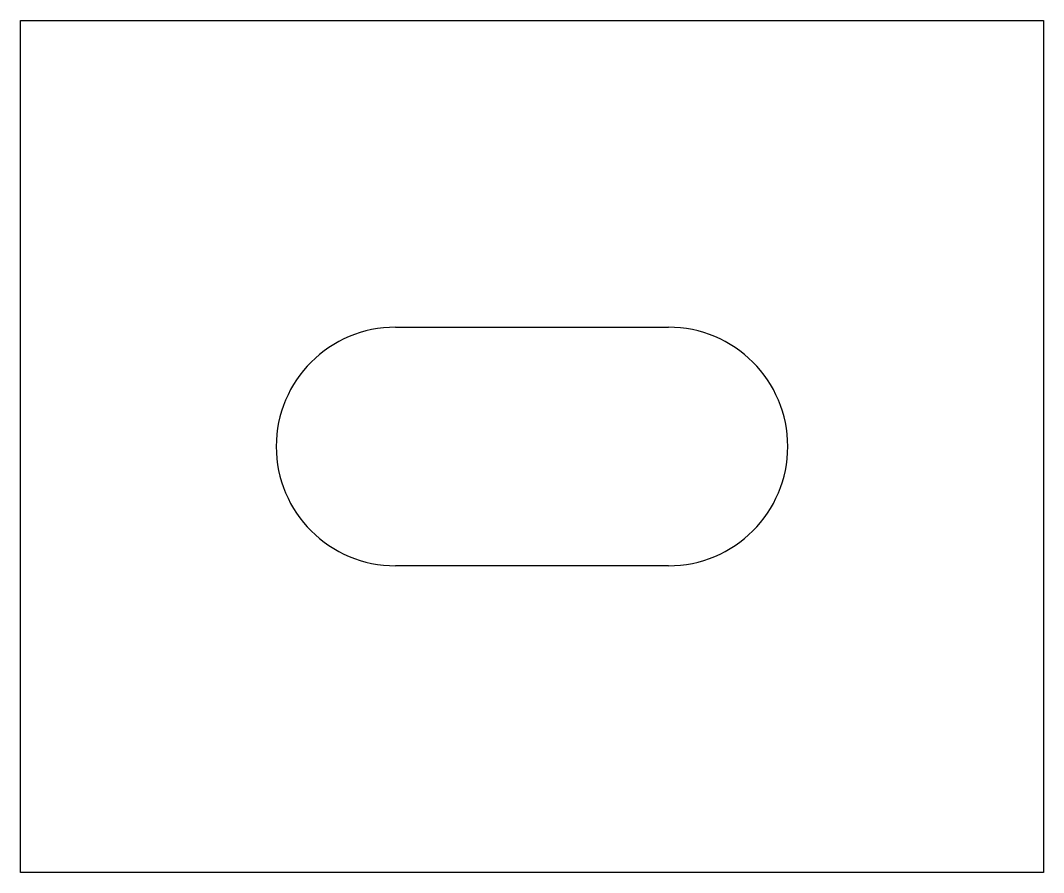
# Model space of a CAD drawing. Header units: millimetres. Extents: x -34530 to -34410, y -14272 to -14172.
import ezdxf

# ---------------------------------------------------------------- set-up
doc = ezdxf.new("R2010")
doc.units = ezdxf.units.MM
doc.header["$MEASUREMENT"] = 0

msp = doc.modelspace()

# ---------------------------------------------------------------- linework, layer by layer
msp.add_lwpolyline([(-34529.5, -14172.5), (-34409.5, -14172.5), (-34409.5, -14272.5), (-34529.5, -14272.5)], close=True)
for points in [[(-34485.5, -14208.5), (-34453.5, -14208.5)], [(-34453.5, -14236.5), (-34485.5, -14236.5)]]:
    msp.add_lwpolyline(points)
for centre, start, end in [((-34485.5, -14222.5), 90, 270), ((-34453.5, -14222.5), 270, 90)]:
    msp.add_arc(centre, 14, start, end)

doc.saveas('drawing.dxf')
